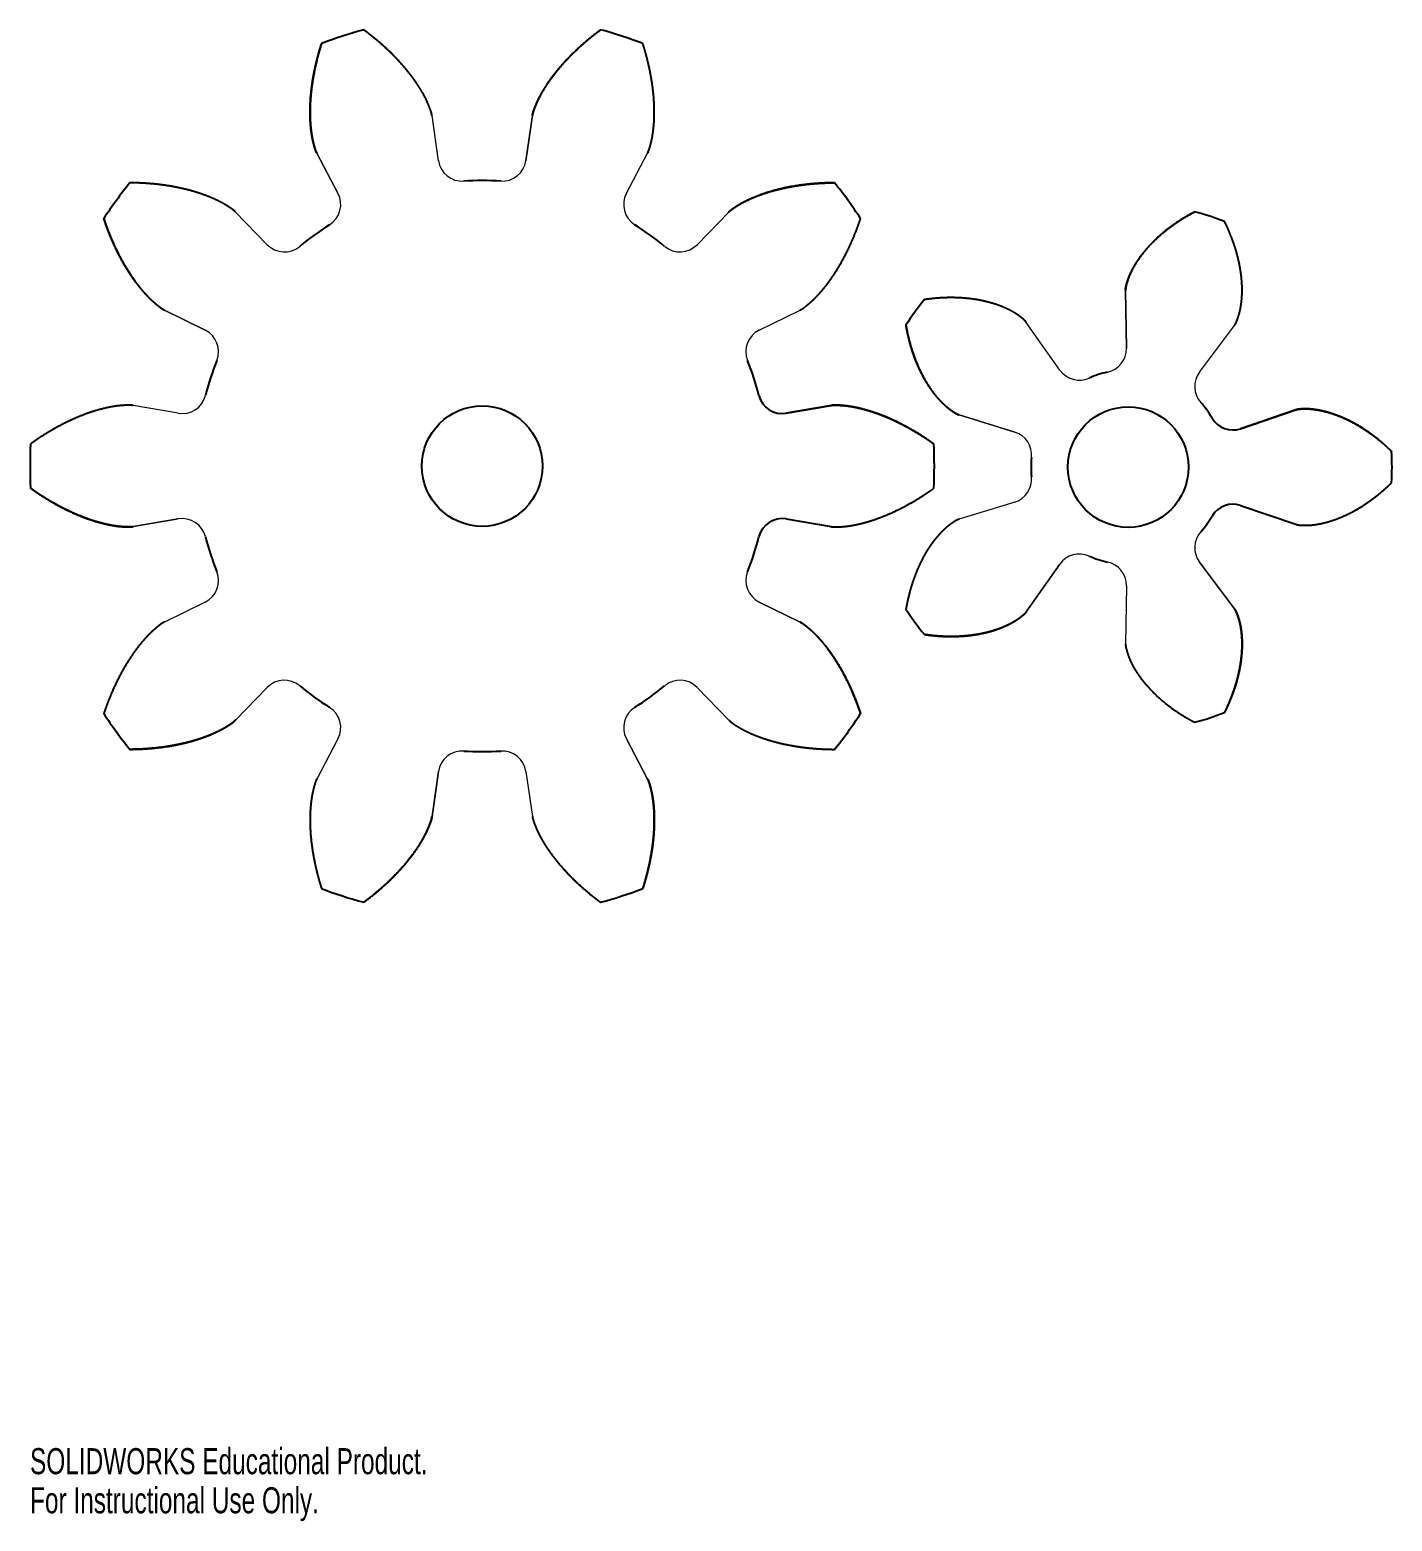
# Model space of a CAD drawing. Header units: millimetres. Extents: x 0 to 9.04, y 0 to 9.9.
import ezdxf

# ---------------------------------------------------------------- set-up
doc = ezdxf.new("R2010")
doc.units = ezdxf.units.MM
doc.layers.add('SLD-0', color=179, linetype='Continuous')
doc.styles.add('SLDTEXTSTYLE0', font='TXT', dxfattribs={"width": 0.7})

# ---------------------------------------------------------------- blocks, each defined once
blk = doc.blocks.new('SPURGEAR(10TEETH)')
at = {"layer": 'SLD-0', "lineweight": 18}
for p, q in [((-0.29, 2.0268), (-0.3329, 2.3255)), ((-0.29, 2.0268), (-0.3329, 2.3255)), ((0.3329, 2.3255), (0.29, 2.0268)), ((0.29, 2.0268), (0.3329, 2.3255)), ((-1.0976, 2.0771), (-0.9567, 1.8102)), ((-0.9567, 1.8102), (-1.0976, 2.0771)), ((0.9567, 1.8102), (1.0976, 2.0771)), ((0.9567, 1.8102), (1.0976, 2.0771)), ((-1.426, 1.4693), (-1.6362, 1.6857)), ((-1.426, 1.4693), (-1.6362, 1.6857)), ((1.6362, 1.6857), (1.426, 1.4693)), ((1.426, 1.4693), (1.6362, 1.6857)), ((-2.1088, 1.0352), (-1.838, 0.9021)), ((-1.838, 0.9021), (-2.1088, 1.0352)), ((1.838, 0.9021), (2.1088, 1.0352)), ((1.838, 0.9021), (2.1088, 1.0352)), ((-2.0172, 0.3505), (-2.3146, 0.402)), ((-2.0172, 0.3505), (-2.3146, 0.402)), ((-2.3146, -0.402), (-2.0172, -0.3505)), ((-2.0172, -0.3505), (-2.3146, -0.402)), ((-1.838, -0.9021), (-2.1088, -1.0352)), ((-1.838, -0.9021), (-2.1088, -1.0352)), ((2.1088, -1.0352), (1.838, -0.9021)), ((1.838, -0.9021), (2.1088, -1.0352)), ((-1.6362, -1.6857), (-1.426, -1.4693)), ((-1.426, -1.4693), (-1.6362, -1.6857)), ((1.426, -1.4693), (1.6362, -1.6857)), ((1.426, -1.4693), (1.6362, -1.6857)), ((-0.9567, -1.8102), (-1.0976, -2.0771)), ((-0.9567, -1.8102), (-1.0976, -2.0771)), ((1.0976, -2.0771), (0.9567, -1.8102)), ((0.9567, -1.8102), (1.0976, -2.0771)), ((-0.3329, -2.3255), (-0.29, -2.0268)), ((-0.29, -2.0268), (-0.3329, -2.3255)), ((0.29, -2.0268), (0.3329, -2.3255)), ((0.29, -2.0268), (0.3329, -2.3255))]:
    blk.add_line(p, q, dxfattribs=at)
at = {"layer": 'SLD-0'}
for p, q in [((2.0172, 0.3505), (2.3146, 0.402)), ((2.3146, 0.402), (2.0172, 0.3505)), ((2.0172, -0.3505), (2.3146, -0.402)), ((2.0172, -0.3505), (2.3146, -0.402))]:
    blk.add_line(p, q, dxfattribs=at)
blk.add_circle((0, 0), 0.4, dxfattribs=at)
blk.add_circle((0, 0), 0.4, dxfattribs=at)
for centre, radius, start, end in [((0, 0), 3, 105.19388, 110.80612), ((0, 0), 3, 105.19388, 110.80612), ((0, 0), 3, 69.19388, 74.80612), ((0, 0), 3, 69.19388, 74.80612), ((0, 0), 1.8949, 86.29051, 93.70949), ((0, 0), 1.8949, 86.29051, 93.70949), ((0, 0), 3, 141.19388, 146.80612), ((0, 0), 3, 141.19388, 146.80612), ((0, 0), 3, 33.19388, 38.80612), ((0, 0), 3, 33.19388, 38.80612), ((0, 0), 1.8949, 122.29051, 129.70949), ((0, 0), 1.8949, 122.29051, 129.70949), ((0, 0), 1.8949, 50.29051, 57.70949), ((0, 0), 1.8949, 50.29051, 57.70949), ((0, 0), 1.8949, 158.29051, 165.70949), ((0, 0), 1.8949, 158.29051, 165.70949), ((0, 0), 1.8949, 14.29051, 21.70949), ((0, 0), 1.8949, 14.29051, 21.70949), ((1.9901, 0.5069), 0.1587, 194.29051, 279.83274), ((1.9901, 0.5069), 0.1587, 194.29051, 279.83274), ((0, 0), 3, 177.19388, 182.80612), ((0, 0), 3, 177.19388, 182.80612), ((0, 0), 3, 357.19388, 2.80612), ((0, 0), 3, 357.19388, 2.80612), ((1.9901, -0.5069), 0.1587, 80.16726, 165.70949), ((1.9901, -0.5069), 0.1587, 80.16726, 165.70949), ((0, 0), 1.8949, 194.29051, 201.70949), ((0, 0), 1.8949, 194.29051, 201.70949), ((0, 0), 1.8949, 338.29051, 345.70949), ((0, 0), 1.8949, 338.29051, 345.70949), ((0, 0), 1.8949, 230.29051, 237.70949), ((0, 0), 1.8949, 230.29051, 237.70949), ((0, 0), 1.8949, 302.29051, 309.70949), ((0, 0), 1.8949, 302.29051, 309.70949), ((0, 0), 3, 213.19388, 218.80612), ((0, 0), 3, 213.19388, 218.80612), ((0, 0), 3, 321.19388, 326.80612), ((0, 0), 3, 321.19388, 326.80612), ((0, 0), 1.8949, 266.29051, 273.70949), ((0, 0), 1.8949, 266.29051, 273.70949), ((0, 0), 3, 249.19388, 254.80612), ((0, 0), 3, 249.19388, 254.80612), ((0, 0), 3, 285.19388, 290.80612), ((0, 0), 3, 285.19388, 290.80612)]:
    blk.add_arc(centre, radius, start, end, dxfattribs=at)
at = {"layer": 'SLD-0', "lineweight": 18}
for centre, radius, start, end in [((-0.1329, 2.0494), 0.1587, 188.16726, 273.70949), ((-0.1329, 2.0494), 0.1587, 188.16726, 273.70949), ((0.1329, 2.0494), 0.1587, 266.29051, 351.83274), ((0.1329, 2.0494), 0.1587, 266.29051, 351.83274), ((-1.0971, 1.7361), 0.1587, 302.29051, 27.83274), ((-1.0971, 1.7361), 0.1587, 302.29051, 27.83274), ((1.0971, 1.7361), 0.1587, 152.16726, 237.70949), ((1.0971, 1.7361), 0.1587, 152.16726, 237.70949), ((-1.3121, 1.5799), 0.1588, 224.16726, 309.70949), ((-1.3121, 1.5799), 0.1588, 224.16726, 309.70949), ((1.3121, 1.5799), 0.1587, 230.29051, 315.83274), ((1.3121, 1.5799), 0.1587, 230.29051, 315.83274), ((-1.908, 0.7597), 0.1587, 338.29051, 63.83274), ((-1.908, 0.7597), 0.1587, 338.29051, 63.83274), ((1.908, 0.7597), 0.1588, 116.16726, 201.70949), ((1.908, 0.7597), 0.1588, 116.16726, 201.70949), ((-1.9901, 0.5069), 0.1587, 260.16726, 345.70949), ((-1.9901, 0.5069), 0.1587, 260.16726, 345.70949), ((-1.9901, -0.5069), 0.1588, 14.29051, 99.83274), ((-1.9901, -0.5069), 0.1588, 14.29051, 99.83274), ((-1.908, -0.7597), 0.1588, 296.16726, 21.70949), ((-1.908, -0.7597), 0.1588, 296.16726, 21.70949), ((1.908, -0.7597), 0.1587, 158.29051, 243.83274), ((1.908, -0.7597), 0.1587, 158.29051, 243.83274), ((-1.3121, -1.5799), 0.1587, 50.29051, 135.83274), ((-1.3121, -1.5799), 0.1587, 50.29051, 135.83274), ((1.3121, -1.5799), 0.1587, 44.16726, 129.70949), ((1.3121, -1.5799), 0.1587, 44.16726, 129.70949), ((-1.0971, -1.7361), 0.1588, 332.16726, 57.70949), ((-1.0971, -1.7361), 0.1588, 332.16726, 57.70949), ((1.0971, -1.7361), 0.1588, 122.29051, 207.83274), ((1.0971, -1.7361), 0.1588, 122.29051, 207.83274), ((-0.1329, -2.0494), 0.1587, 86.29051, 171.83274), ((-0.1329, -2.0494), 0.1587, 86.29051, 171.83274), ((0.1329, -2.0494), 0.1587, 8.16726, 93.70949), ((0.1329, -2.0494), 0.1587, 8.16726, 93.70949)]:
    blk.add_arc(centre, radius, start, end, dxfattribs=at)
at = {"layer": 'SLD-0', "linetype": 'Continuous'}
for points, knots in [([(-0.3329, 2.3255), (-0.3343, 2.3353), (-0.3374, 2.3486), (-0.3441, 2.3672), (-0.3534, 2.3912), (-0.365, 2.4188), (-0.3773, 2.4441), (-0.3947, 2.4762), (-0.4142, 2.5096), (-0.4379, 2.5459), (-0.4682, 2.5882), (-0.5035, 2.6328), (-0.5411, 2.6764), (-0.584, 2.7219), (-0.6309, 2.7675), (-0.6803, 2.8117), (-0.7216, 2.8459), (-0.7536, 2.8708), (-0.7753, 2.8871), (-0.7863, 2.8951)], [0, 0, 0, 0, 0, 0, 0.071429, 0.1, 0.142857, 0.185714, 0.214286, 0.271429, 0.357143, 0.414286, 0.485714, 0.571429, 0.657143, 0.742857, 0.828571, 0.914286, 1, 1, 1, 1, 1, 1]), ([(-0.3329, 2.3255), (-0.3343, 2.3353), (-0.3374, 2.3486), (-0.3441, 2.3672), (-0.3534, 2.3912), (-0.365, 2.4188), (-0.3773, 2.4441), (-0.3947, 2.4762), (-0.4142, 2.5096), (-0.4379, 2.5459), (-0.4682, 2.5882), (-0.5035, 2.6328), (-0.5411, 2.6764), (-0.584, 2.7219), (-0.6309, 2.7675), (-0.6803, 2.8117), (-0.7216, 2.8459), (-0.7536, 2.8708), (-0.7753, 2.8871), (-0.7863, 2.8951)], [0, 0, 0, 0, 0, 0, 0.071429, 0.1, 0.142857, 0.185714, 0.214286, 0.271429, 0.357143, 0.414286, 0.485714, 0.571429, 0.657143, 0.742857, 0.828571, 0.914286, 1, 1, 1, 1, 1, 1]), ([(0.3329, 2.3255), (0.3343, 2.3353), (0.3374, 2.3486), (0.3441, 2.3672), (0.3534, 2.3912), (0.365, 2.4188), (0.3773, 2.4441), (0.3947, 2.4762), (0.4142, 2.5096), (0.4379, 2.5459), (0.4682, 2.5882), (0.5035, 2.6328), (0.5411, 2.6764), (0.584, 2.7219), (0.6309, 2.7675), (0.6803, 2.8117), (0.7216, 2.8459), (0.7536, 2.8708), (0.7753, 2.8871), (0.7863, 2.8951)], [0, 0, 0, 0, 0, 0, 0.071429, 0.1, 0.142857, 0.185714, 0.214286, 0.271429, 0.357143, 0.414286, 0.485714, 0.571429, 0.657143, 0.742857, 0.828571, 0.914286, 1, 1, 1, 1, 1, 1]), ([(0.7863, 2.8951), (0.7588, 2.875), (0.7196, 2.8447), (0.668, 2.8019), (0.6079, 2.7469), (0.5466, 2.6829), (0.5034, 2.6329), (0.467, 2.5865), (0.4392, 2.5475), (0.4176, 2.5148), (0.3977, 2.4815), (0.382, 2.453), (0.3682, 2.4261), (0.3572, 2.4005), (0.347, 2.3746), (0.34, 2.3561), (0.3356, 2.341), (0.3337, 2.3314), (0.3329, 2.3255)], [-1, -1, -1, -1, -1, -1, -0.785714, -0.685714, -0.571429, -0.471429, -0.414286, -0.342857, -0.285714, -0.242857, -0.2, -0.142857, -0.114286, -0.071429, -0.042857, 0, 0, 0, 0, 0, 0]), ([(-1.0976, 2.0771), (-1.1022, 2.0857), (-1.1075, 2.0984), (-1.113, 2.1174), (-1.1196, 2.1423), (-1.1264, 2.1714), (-1.1314, 2.1991), (-1.1362, 2.2353), (-1.14, 2.2738), (-1.1421, 2.3171), (-1.1425, 2.3691), (-1.1402, 2.426), (-1.1354, 2.4833), (-1.1274, 2.5453), (-1.1163, 2.6098), (-1.1023, 2.6746), (-1.089, 2.7265), (-1.0777, 2.7654), (-1.0698, 2.7914), (-1.0656, 2.8044)], [0, 0, 0, 0, 0, 0, 0.071429, 0.1, 0.142857, 0.185714, 0.214286, 0.271429, 0.357143, 0.414286, 0.485714, 0.571429, 0.657143, 0.742857, 0.828571, 0.914286, 1, 1, 1, 1, 1, 1]), ([(-1.0656, 2.8044), (-1.0759, 2.7719), (-1.0899, 2.7243), (-1.1065, 2.6594), (-1.1228, 2.5796), (-1.1347, 2.4918), (-1.1404, 2.4259), (-1.1425, 2.367), (-1.142, 2.3192), (-1.1403, 2.28), (-1.1368, 2.2413), (-1.1328, 2.2091), (-1.1281, 2.1792), (-1.122, 2.152), (-1.115, 2.1251), (-1.1098, 2.1059), (-1.1045, 2.0912), (-1.1004, 2.0823), (-1.0976, 2.0771)], [-1, -1, -1, -1, -1, -1, -0.785714, -0.685714, -0.571429, -0.471429, -0.414286, -0.342857, -0.285714, -0.242857, -0.2, -0.142857, -0.114286, -0.071429, -0.042857, 0, 0, 0, 0, 0, 0]), ([(1.0976, 2.0771), (1.1022, 2.0857), (1.1075, 2.0984), (1.113, 2.1174), (1.1196, 2.1423), (1.1264, 2.1714), (1.1314, 2.1991), (1.1362, 2.2353), (1.14, 2.2738), (1.1421, 2.3171), (1.1425, 2.3691), (1.1402, 2.426), (1.1354, 2.4833), (1.1274, 2.5453), (1.1163, 2.6098), (1.1023, 2.6746), (1.089, 2.7265), (1.0777, 2.7654), (1.0698, 2.7914), (1.0656, 2.8044)], [0, 0, 0, 0, 0, 0, 0.071429, 0.1, 0.142857, 0.185714, 0.214286, 0.271429, 0.357143, 0.414286, 0.485714, 0.571429, 0.657143, 0.742857, 0.828571, 0.914286, 1, 1, 1, 1, 1, 1]), ([(1.0976, 2.0771), (1.1022, 2.0857), (1.1075, 2.0984), (1.113, 2.1174), (1.1196, 2.1423), (1.1264, 2.1714), (1.1314, 2.1991), (1.1362, 2.2353), (1.14, 2.2738), (1.1421, 2.3171), (1.1425, 2.3691), (1.1402, 2.426), (1.1354, 2.4833), (1.1274, 2.5453), (1.1163, 2.6098), (1.1023, 2.6746), (1.089, 2.7265), (1.0777, 2.7654), (1.0698, 2.7914), (1.0656, 2.8044)], [0, 0, 0, 0, 0, 0, 0.071429, 0.1, 0.142857, 0.185714, 0.214286, 0.271429, 0.357143, 0.414286, 0.485714, 0.571429, 0.657143, 0.742857, 0.828571, 0.914286, 1, 1, 1, 1, 1, 1]), ([(-1.6362, 1.6857), (-1.6431, 1.6928), (-1.6534, 1.7018), (-1.6698, 1.7128), (-1.6915, 1.7268), (-1.717, 1.7423), (-1.7418, 1.7555), (-1.7748, 1.7713), (-1.8102, 1.7869), (-1.8507, 1.8022), (-1.9001, 1.8187), (-1.9549, 1.834), (-2.0109, 1.8472), (-2.0724, 1.8588), (-2.1371, 1.8682), (-2.2031, 1.8749), (-2.2565, 1.8782), (-2.297, 1.8796), (-2.3242, 1.88), (-2.3378, 1.8801)], [0, 0, 0, 0, 0, 0, 0.071429, 0.1, 0.142857, 0.185714, 0.214286, 0.271429, 0.357143, 0.414286, 0.485714, 0.571429, 0.657143, 0.742857, 0.828571, 0.914286, 1, 1, 1, 1, 1, 1]), ([(-1.6362, 1.6857), (-1.6431, 1.6928), (-1.6534, 1.7018), (-1.6698, 1.7128), (-1.6915, 1.7268), (-1.717, 1.7423), (-1.7418, 1.7555), (-1.7748, 1.7713), (-1.8102, 1.7869), (-1.8507, 1.8022), (-1.9001, 1.8187), (-1.9549, 1.834), (-2.0109, 1.8472), (-2.0724, 1.8588), (-2.1371, 1.8682), (-2.2031, 1.8749), (-2.2565, 1.8782), (-2.297, 1.8796), (-2.3242, 1.88), (-2.3378, 1.8801)], [0, 0, 0, 0, 0, 0, 0.071429, 0.1, 0.142857, 0.185714, 0.214286, 0.271429, 0.357143, 0.414286, 0.485714, 0.571429, 0.657143, 0.742857, 0.828571, 0.914286, 1, 1, 1, 1, 1, 1]), ([(1.6362, 1.6857), (1.6431, 1.6928), (1.6534, 1.7018), (1.6698, 1.7128), (1.6915, 1.7268), (1.717, 1.7423), (1.7418, 1.7555), (1.7748, 1.7713), (1.8102, 1.7869), (1.8507, 1.8022), (1.9001, 1.8187), (1.9549, 1.834), (2.0109, 1.8472), (2.0724, 1.8588), (2.1371, 1.8682), (2.2031, 1.8749), (2.2565, 1.8782), (2.297, 1.8796), (2.3242, 1.88), (2.3378, 1.8801)], [0, 0, 0, 0, 0, 0, 0.071429, 0.1, 0.142857, 0.185714, 0.214286, 0.271429, 0.357143, 0.414286, 0.485714, 0.571429, 0.657143, 0.742857, 0.828571, 0.914286, 1, 1, 1, 1, 1, 1]), ([(2.3378, 1.8801), (2.3038, 1.8799), (2.2542, 1.8784), (2.1873, 1.8742), (2.1064, 1.865), (2.0192, 1.8492), (1.9548, 1.8342), (1.8981, 1.818), (1.8528, 1.8028), (1.816, 1.789), (1.7803, 1.7738), (1.7509, 1.76), (1.7239, 1.7463), (1.6999, 1.732), (1.6765, 1.7171), (1.6599, 1.7063), (1.6475, 1.6966), (1.6403, 1.69), (1.6362, 1.6857)], [-1, -1, -1, -1, -1, -1, -0.785714, -0.685714, -0.571429, -0.471429, -0.414286, -0.342857, -0.285714, -0.242857, -0.2, -0.142857, -0.114286, -0.071429, -0.042857, 0, 0, 0, 0, 0, 0]), ([(-2.1088, 1.0352), (-2.1177, 1.0395), (-2.1294, 1.0466), (-2.145, 1.0588), (-2.165, 1.0751), (-2.1876, 1.0946), (-2.2079, 1.1141), (-2.233, 1.1405), (-2.2588, 1.1694), (-2.2859, 1.2032), (-2.3169, 1.2451), (-2.3484, 1.2925), (-2.3782, 1.3416), (-2.4082, 1.3965), (-2.4371, 1.4553), (-2.4639, 1.5159), (-2.4836, 1.5657), (-2.4974, 1.6038), (-2.5062, 1.6295), (-2.5105, 1.6424)], [0, 0, 0, 0, 0, 0, 0.071429, 0.1, 0.142857, 0.185714, 0.214286, 0.271429, 0.357143, 0.414286, 0.485714, 0.571429, 0.657143, 0.742857, 0.828571, 0.914286, 1, 1, 1, 1, 1, 1]), ([(-2.5105, 1.6424), (-2.4998, 1.6101), (-2.4831, 1.5634), (-2.4583, 1.5011), (-2.4246, 1.427), (-2.3826, 1.3489), (-2.3485, 1.2923), (-2.3156, 1.2434), (-2.2871, 1.205), (-2.2627, 1.1743), (-2.2371, 1.1451), (-2.2149, 1.1214), (-2.1936, 1.0999), (-2.1726, 1.0815), (-2.1511, 1.0638), (-2.1357, 1.0514), (-2.1227, 1.0426), (-2.1141, 1.0378), (-2.1088, 1.0352)], [-1, -1, -1, -1, -1, -1, -0.785714, -0.685714, -0.571429, -0.471429, -0.414286, -0.342857, -0.285714, -0.242857, -0.2, -0.142857, -0.114286, -0.071429, -0.042857, 0, 0, 0, 0, 0, 0]), ([(2.1088, 1.0352), (2.1177, 1.0395), (2.1294, 1.0466), (2.145, 1.0588), (2.165, 1.0751), (2.1876, 1.0946), (2.2079, 1.1141), (2.233, 1.1405), (2.2588, 1.1694), (2.2859, 1.2032), (2.3169, 1.2451), (2.3484, 1.2925), (2.3782, 1.3416), (2.4082, 1.3965), (2.4371, 1.4553), (2.4639, 1.5159), (2.4836, 1.5657), (2.4974, 1.6038), (2.5062, 1.6295), (2.5105, 1.6424)], [0, 0, 0, 0, 0, 0, 0.071429, 0.1, 0.142857, 0.185714, 0.214286, 0.271429, 0.357143, 0.414286, 0.485714, 0.571429, 0.657143, 0.742857, 0.828571, 0.914286, 1, 1, 1, 1, 1, 1]), ([(2.1088, 1.0352), (2.1177, 1.0395), (2.1294, 1.0466), (2.145, 1.0588), (2.165, 1.0751), (2.1876, 1.0946), (2.2079, 1.1141), (2.233, 1.1405), (2.2588, 1.1694), (2.2859, 1.2032), (2.3169, 1.2451), (2.3484, 1.2925), (2.3782, 1.3416), (2.4082, 1.3965), (2.4371, 1.4553), (2.4639, 1.5159), (2.4836, 1.5657), (2.4974, 1.6038), (2.5062, 1.6295), (2.5105, 1.6424)], [0, 0, 0, 0, 0, 0, 0.071429, 0.1, 0.142857, 0.185714, 0.214286, 0.271429, 0.357143, 0.414286, 0.485714, 0.571429, 0.657143, 0.742857, 0.828571, 0.914286, 1, 1, 1, 1, 1, 1]), ([(-2.3146, 0.402), (-2.3243, 0.4037), (-2.3379, 0.4049), (-2.3577, 0.4042), (-2.3834, 0.4028), (-2.4132, 0.4003), (-2.4411, 0.3964), (-2.4769, 0.3898), (-2.5148, 0.3816), (-2.5566, 0.3702), (-2.6062, 0.3545), (-2.6596, 0.3347), (-2.7126, 0.3125), (-2.7691, 0.2857), (-2.8271, 0.2552), (-2.8843, 0.2219), (-2.9296, 0.1931), (-2.9631, 0.1704), (-2.9853, 0.1548), (-2.9964, 0.1469)], [0, 0, 0, 0, 0, 0, 0.071429, 0.1, 0.142857, 0.185714, 0.214286, 0.271429, 0.357143, 0.414286, 0.485714, 0.571429, 0.657143, 0.742857, 0.828571, 0.914286, 1, 1, 1, 1, 1, 1]), ([(-2.3146, 0.402), (-2.3243, 0.4037), (-2.3379, 0.4049), (-2.3577, 0.4042), (-2.3834, 0.4028), (-2.4132, 0.4003), (-2.4411, 0.3964), (-2.4769, 0.3898), (-2.5148, 0.3816), (-2.5566, 0.3702), (-2.6062, 0.3545), (-2.6596, 0.3347), (-2.7126, 0.3125), (-2.7691, 0.2857), (-2.8271, 0.2552), (-2.8843, 0.2219), (-2.9296, 0.1931), (-2.9631, 0.1704), (-2.9853, 0.1548), (-2.9964, 0.1469)], [0, 0, 0, 0, 0, 0, 0.071429, 0.1, 0.142857, 0.185714, 0.214286, 0.271429, 0.357143, 0.414286, 0.485714, 0.571429, 0.657143, 0.742857, 0.828571, 0.914286, 1, 1, 1, 1, 1, 1]), ([(2.3146, 0.402), (2.3243, 0.4037), (2.3379, 0.4049), (2.3577, 0.4042), (2.3834, 0.4028), (2.4132, 0.4003), (2.4411, 0.3964), (2.4769, 0.3898), (2.5148, 0.3816), (2.5566, 0.3702), (2.6062, 0.3545), (2.6596, 0.3347), (2.7126, 0.3125), (2.7691, 0.2857), (2.8271, 0.2552), (2.8843, 0.2219), (2.9296, 0.1931), (2.9631, 0.1704), (2.9853, 0.1548), (2.9964, 0.1469)], [0, 0, 0, 0, 0, 0, 0.071429, 0.1, 0.142857, 0.185714, 0.214286, 0.271429, 0.357143, 0.414286, 0.485714, 0.571429, 0.657143, 0.742857, 0.828571, 0.914286, 1, 1, 1, 1, 1, 1]), ([(2.9964, 0.1469), (2.9687, 0.1667), (2.9278, 0.1947), (2.8712, 0.2305), (2.8003, 0.2707), (2.7205, 0.3092), (2.6596, 0.3349), (2.6042, 0.3551), (2.5586, 0.3695), (2.5208, 0.3799), (2.4829, 0.3886), (2.451, 0.3947), (2.4211, 0.3995), (2.3933, 0.4021), (2.3656, 0.4037), (2.3458, 0.4047), (2.3301, 0.4042), (2.3204, 0.403), (2.3146, 0.402)], [-1, -1, -1, -1, -1, -1, -0.785714, -0.685714, -0.571429, -0.471429, -0.414286, -0.342857, -0.285714, -0.242857, -0.2, -0.142857, -0.114286, -0.071429, -0.042857, 0, 0, 0, 0, 0, 0]), ([(-2.3146, -0.402), (-2.3243, -0.4037), (-2.3379, -0.4049), (-2.3577, -0.4042), (-2.3834, -0.4028), (-2.4132, -0.4003), (-2.4411, -0.3964), (-2.4769, -0.3898), (-2.5148, -0.3816), (-2.5566, -0.3702), (-2.6062, -0.3545), (-2.6596, -0.3347), (-2.7126, -0.3125), (-2.7691, -0.2857), (-2.8271, -0.2552), (-2.8843, -0.2219), (-2.9296, -0.1931), (-2.9631, -0.1704), (-2.9853, -0.1548), (-2.9964, -0.1469)], [0, 0, 0, 0, 0, 0, 0.071429, 0.1, 0.142857, 0.185714, 0.214286, 0.271429, 0.357143, 0.414286, 0.485714, 0.571429, 0.657143, 0.742857, 0.828571, 0.914286, 1, 1, 1, 1, 1, 1]), ([(-2.9964, -0.1469), (-2.9687, -0.1667), (-2.9278, -0.1947), (-2.8712, -0.2305), (-2.8003, -0.2707), (-2.7205, -0.3092), (-2.6596, -0.3349), (-2.6042, -0.3551), (-2.5586, -0.3695), (-2.5208, -0.3799), (-2.4829, -0.3886), (-2.451, -0.3947), (-2.4211, -0.3995), (-2.3933, -0.4021), (-2.3656, -0.4037), (-2.3458, -0.4047), (-2.3301, -0.4042), (-2.3204, -0.403), (-2.3146, -0.402)], [-1, -1, -1, -1, -1, -1, -0.785714, -0.685714, -0.571429, -0.471429, -0.414286, -0.342857, -0.285714, -0.242857, -0.2, -0.142857, -0.114286, -0.071429, -0.042857, 0, 0, 0, 0, 0, 0]), ([(2.3146, -0.402), (2.3243, -0.4037), (2.3379, -0.4049), (2.3577, -0.4042), (2.3834, -0.4028), (2.4132, -0.4003), (2.4411, -0.3964), (2.4769, -0.3898), (2.5148, -0.3816), (2.5566, -0.3702), (2.6062, -0.3545), (2.6596, -0.3347), (2.7126, -0.3125), (2.7691, -0.2857), (2.8271, -0.2552), (2.8843, -0.2219), (2.9296, -0.1931), (2.9631, -0.1704), (2.9853, -0.1548), (2.9964, -0.1469)], [0, 0, 0, 0, 0, 0, 0.071429, 0.1, 0.142857, 0.185714, 0.214286, 0.271429, 0.357143, 0.414286, 0.485714, 0.571429, 0.657143, 0.742857, 0.828571, 0.914286, 1, 1, 1, 1, 1, 1]), ([(2.3146, -0.402), (2.3243, -0.4037), (2.3379, -0.4049), (2.3577, -0.4042), (2.3834, -0.4028), (2.4132, -0.4003), (2.4411, -0.3964), (2.4769, -0.3898), (2.5148, -0.3816), (2.5566, -0.3702), (2.6062, -0.3545), (2.6596, -0.3347), (2.7126, -0.3125), (2.7691, -0.2857), (2.8271, -0.2552), (2.8843, -0.2219), (2.9296, -0.1931), (2.9631, -0.1704), (2.9853, -0.1548), (2.9964, -0.1469)], [0, 0, 0, 0, 0, 0, 0.071429, 0.1, 0.142857, 0.185714, 0.214286, 0.271429, 0.357143, 0.414286, 0.485714, 0.571429, 0.657143, 0.742857, 0.828571, 0.914286, 1, 1, 1, 1, 1, 1]), ([(-2.1088, -1.0352), (-2.1177, -1.0395), (-2.1294, -1.0466), (-2.145, -1.0588), (-2.165, -1.0751), (-2.1876, -1.0946), (-2.2079, -1.1141), (-2.233, -1.1405), (-2.2588, -1.1694), (-2.2859, -1.2032), (-2.3169, -1.2451), (-2.3484, -1.2925), (-2.3782, -1.3416), (-2.4082, -1.3965), (-2.4371, -1.4553), (-2.4639, -1.5159), (-2.4836, -1.5657), (-2.4974, -1.6038), (-2.5062, -1.6295), (-2.5105, -1.6424)], [0, 0, 0, 0, 0, 0, 0.071429, 0.1, 0.142857, 0.185714, 0.214286, 0.271429, 0.357143, 0.414286, 0.485714, 0.571429, 0.657143, 0.742857, 0.828571, 0.914286, 1, 1, 1, 1, 1, 1]), ([(-2.1088, -1.0352), (-2.1177, -1.0395), (-2.1294, -1.0466), (-2.145, -1.0588), (-2.165, -1.0751), (-2.1876, -1.0946), (-2.2079, -1.1141), (-2.233, -1.1405), (-2.2588, -1.1694), (-2.2859, -1.2032), (-2.3169, -1.2451), (-2.3484, -1.2925), (-2.3782, -1.3416), (-2.4082, -1.3965), (-2.4371, -1.4553), (-2.4639, -1.5159), (-2.4836, -1.5657), (-2.4974, -1.6038), (-2.5062, -1.6295), (-2.5105, -1.6424)], [0, 0, 0, 0, 0, 0, 0.071429, 0.1, 0.142857, 0.185714, 0.214286, 0.271429, 0.357143, 0.414286, 0.485714, 0.571429, 0.657143, 0.742857, 0.828571, 0.914286, 1, 1, 1, 1, 1, 1]), ([(2.1088, -1.0352), (2.1177, -1.0395), (2.1294, -1.0466), (2.145, -1.0588), (2.165, -1.0751), (2.1876, -1.0946), (2.2079, -1.1141), (2.233, -1.1405), (2.2588, -1.1694), (2.2859, -1.2032), (2.3169, -1.2451), (2.3484, -1.2925), (2.3782, -1.3416), (2.4082, -1.3965), (2.4371, -1.4553), (2.4639, -1.5159), (2.4836, -1.5657), (2.4974, -1.6038), (2.5062, -1.6295), (2.5105, -1.6424)], [0, 0, 0, 0, 0, 0, 0.071429, 0.1, 0.142857, 0.185714, 0.214286, 0.271429, 0.357143, 0.414286, 0.485714, 0.571429, 0.657143, 0.742857, 0.828571, 0.914286, 1, 1, 1, 1, 1, 1]), ([(2.5105, -1.6424), (2.4998, -1.6101), (2.4831, -1.5634), (2.4583, -1.5011), (2.4246, -1.427), (2.3826, -1.3489), (2.3485, -1.2923), (2.3156, -1.2434), (2.2871, -1.205), (2.2627, -1.1743), (2.2371, -1.1451), (2.2149, -1.1214), (2.1936, -1.0999), (2.1726, -1.0815), (2.1511, -1.0638), (2.1357, -1.0514), (2.1227, -1.0426), (2.1141, -1.0378), (2.1088, -1.0352)], [-1, -1, -1, -1, -1, -1, -0.785714, -0.685714, -0.571429, -0.471429, -0.414286, -0.342857, -0.285714, -0.242857, -0.2, -0.142857, -0.114286, -0.071429, -0.042857, 0, 0, 0, 0, 0, 0]), ([(-1.6362, -1.6857), (-1.6431, -1.6928), (-1.6534, -1.7018), (-1.6698, -1.7128), (-1.6915, -1.7268), (-1.717, -1.7423), (-1.7418, -1.7555), (-1.7748, -1.7713), (-1.8102, -1.7869), (-1.8507, -1.8022), (-1.9001, -1.8187), (-1.9549, -1.834), (-2.0109, -1.8472), (-2.0724, -1.8588), (-2.1371, -1.8682), (-2.2031, -1.8749), (-2.2565, -1.8782), (-2.297, -1.8796), (-2.3242, -1.88), (-2.3378, -1.8801)], [0, 0, 0, 0, 0, 0, 0.071429, 0.1, 0.142857, 0.185714, 0.214286, 0.271429, 0.357143, 0.414286, 0.485714, 0.571429, 0.657143, 0.742857, 0.828571, 0.914286, 1, 1, 1, 1, 1, 1]), ([(-2.3378, -1.8801), (-2.3038, -1.8799), (-2.2542, -1.8784), (-2.1873, -1.8742), (-2.1064, -1.865), (-2.0192, -1.8492), (-1.9548, -1.8342), (-1.8981, -1.818), (-1.8528, -1.8028), (-1.816, -1.789), (-1.7803, -1.7738), (-1.7509, -1.76), (-1.7239, -1.7463), (-1.6999, -1.732), (-1.6765, -1.7171), (-1.6599, -1.7063), (-1.6475, -1.6966), (-1.6403, -1.69), (-1.6362, -1.6857)], [-1, -1, -1, -1, -1, -1, -0.785714, -0.685714, -0.571429, -0.471429, -0.414286, -0.342857, -0.285714, -0.242857, -0.2, -0.142857, -0.114286, -0.071429, -0.042857, 0, 0, 0, 0, 0, 0]), ([(1.6362, -1.6857), (1.6431, -1.6928), (1.6534, -1.7018), (1.6698, -1.7128), (1.6915, -1.7268), (1.717, -1.7423), (1.7418, -1.7555), (1.7748, -1.7713), (1.8102, -1.7869), (1.8507, -1.8022), (1.9001, -1.8187), (1.9549, -1.834), (2.0109, -1.8472), (2.0724, -1.8588), (2.1371, -1.8682), (2.2031, -1.8749), (2.2565, -1.8782), (2.297, -1.8796), (2.3242, -1.88), (2.3378, -1.8801)], [0, 0, 0, 0, 0, 0, 0.071429, 0.1, 0.142857, 0.185714, 0.214286, 0.271429, 0.357143, 0.414286, 0.485714, 0.571429, 0.657143, 0.742857, 0.828571, 0.914286, 1, 1, 1, 1, 1, 1]), ([(1.6362, -1.6857), (1.6431, -1.6928), (1.6534, -1.7018), (1.6698, -1.7128), (1.6915, -1.7268), (1.717, -1.7423), (1.7418, -1.7555), (1.7748, -1.7713), (1.8102, -1.7869), (1.8507, -1.8022), (1.9001, -1.8187), (1.9549, -1.834), (2.0109, -1.8472), (2.0724, -1.8588), (2.1371, -1.8682), (2.2031, -1.8749), (2.2565, -1.8782), (2.297, -1.8796), (2.3242, -1.88), (2.3378, -1.8801)], [0, 0, 0, 0, 0, 0, 0.071429, 0.1, 0.142857, 0.185714, 0.214286, 0.271429, 0.357143, 0.414286, 0.485714, 0.571429, 0.657143, 0.742857, 0.828571, 0.914286, 1, 1, 1, 1, 1, 1]), ([(-1.0976, -2.0771), (-1.1022, -2.0857), (-1.1075, -2.0984), (-1.113, -2.1174), (-1.1196, -2.1423), (-1.1264, -2.1714), (-1.1314, -2.1991), (-1.1362, -2.2353), (-1.14, -2.2738), (-1.1421, -2.3171), (-1.1425, -2.3691), (-1.1402, -2.426), (-1.1354, -2.4833), (-1.1274, -2.5453), (-1.1163, -2.6098), (-1.1023, -2.6746), (-1.089, -2.7265), (-1.0777, -2.7654), (-1.0698, -2.7914), (-1.0656, -2.8044)], [0, 0, 0, 0, 0, 0, 0.071429, 0.1, 0.142857, 0.185714, 0.214286, 0.271429, 0.357143, 0.414286, 0.485714, 0.571429, 0.657143, 0.742857, 0.828571, 0.914286, 1, 1, 1, 1, 1, 1]), ([(-1.0976, -2.0771), (-1.1022, -2.0857), (-1.1075, -2.0984), (-1.113, -2.1174), (-1.1196, -2.1423), (-1.1264, -2.1714), (-1.1314, -2.1991), (-1.1362, -2.2353), (-1.14, -2.2738), (-1.1421, -2.3171), (-1.1425, -2.3691), (-1.1402, -2.426), (-1.1354, -2.4833), (-1.1274, -2.5453), (-1.1163, -2.6098), (-1.1023, -2.6746), (-1.089, -2.7265), (-1.0777, -2.7654), (-1.0698, -2.7914), (-1.0656, -2.8044)], [0, 0, 0, 0, 0, 0, 0.071429, 0.1, 0.142857, 0.185714, 0.214286, 0.271429, 0.357143, 0.414286, 0.485714, 0.571429, 0.657143, 0.742857, 0.828571, 0.914286, 1, 1, 1, 1, 1, 1]), ([(1.0976, -2.0771), (1.1022, -2.0857), (1.1075, -2.0984), (1.113, -2.1174), (1.1196, -2.1423), (1.1264, -2.1714), (1.1314, -2.1991), (1.1362, -2.2353), (1.14, -2.2738), (1.1421, -2.3171), (1.1425, -2.3691), (1.1402, -2.426), (1.1354, -2.4833), (1.1274, -2.5453), (1.1163, -2.6098), (1.1023, -2.6746), (1.089, -2.7265), (1.0777, -2.7654), (1.0698, -2.7914), (1.0656, -2.8044)], [0, 0, 0, 0, 0, 0, 0.071429, 0.1, 0.142857, 0.185714, 0.214286, 0.271429, 0.357143, 0.414286, 0.485714, 0.571429, 0.657143, 0.742857, 0.828571, 0.914286, 1, 1, 1, 1, 1, 1]), ([(1.0656, -2.8044), (1.0759, -2.7719), (1.0899, -2.7243), (1.1065, -2.6594), (1.1228, -2.5796), (1.1347, -2.4918), (1.1404, -2.4259), (1.1425, -2.367), (1.142, -2.3192), (1.1403, -2.28), (1.1368, -2.2413), (1.1328, -2.2091), (1.1281, -2.1792), (1.122, -2.152), (1.115, -2.1251), (1.1098, -2.1059), (1.1045, -2.0912), (1.1004, -2.0823), (1.0976, -2.0771)], [-1, -1, -1, -1, -1, -1, -0.785714, -0.685714, -0.571429, -0.471429, -0.414286, -0.342857, -0.285714, -0.242857, -0.2, -0.142857, -0.114286, -0.071429, -0.042857, 0, 0, 0, 0, 0, 0]), ([(-0.3329, -2.3255), (-0.3343, -2.3353), (-0.3374, -2.3486), (-0.3441, -2.3672), (-0.3534, -2.3912), (-0.365, -2.4188), (-0.3773, -2.4441), (-0.3947, -2.4762), (-0.4142, -2.5096), (-0.4379, -2.5459), (-0.4682, -2.5882), (-0.5035, -2.6328), (-0.5411, -2.6764), (-0.584, -2.7219), (-0.6309, -2.7675), (-0.6803, -2.8117), (-0.7216, -2.8459), (-0.7536, -2.8708), (-0.7753, -2.8871), (-0.7863, -2.8951)], [0, 0, 0, 0, 0, 0, 0.071429, 0.1, 0.142857, 0.185714, 0.214286, 0.271429, 0.357143, 0.414286, 0.485714, 0.571429, 0.657143, 0.742857, 0.828571, 0.914286, 1, 1, 1, 1, 1, 1]), ([(-0.7863, -2.8951), (-0.7588, -2.875), (-0.7196, -2.8447), (-0.668, -2.8019), (-0.6079, -2.7469), (-0.5466, -2.6829), (-0.5034, -2.6329), (-0.467, -2.5865), (-0.4392, -2.5475), (-0.4176, -2.5148), (-0.3977, -2.4815), (-0.382, -2.453), (-0.3682, -2.4261), (-0.3572, -2.4005), (-0.347, -2.3746), (-0.34, -2.3561), (-0.3356, -2.341), (-0.3337, -2.3314), (-0.3329, -2.3255)], [-1, -1, -1, -1, -1, -1, -0.785714, -0.685714, -0.571429, -0.471429, -0.414286, -0.342857, -0.285714, -0.242857, -0.2, -0.142857, -0.114286, -0.071429, -0.042857, 0, 0, 0, 0, 0, 0]), ([(0.3329, -2.3255), (0.3343, -2.3353), (0.3374, -2.3486), (0.3441, -2.3672), (0.3534, -2.3912), (0.365, -2.4188), (0.3773, -2.4441), (0.3947, -2.4762), (0.4142, -2.5096), (0.4379, -2.5459), (0.4682, -2.5882), (0.5035, -2.6328), (0.5411, -2.6764), (0.584, -2.7219), (0.6309, -2.7675), (0.6803, -2.8117), (0.7216, -2.8459), (0.7536, -2.8708), (0.7753, -2.8871), (0.7863, -2.8951)], [0, 0, 0, 0, 0, 0, 0.071429, 0.1, 0.142857, 0.185714, 0.214286, 0.271429, 0.357143, 0.414286, 0.485714, 0.571429, 0.657143, 0.742857, 0.828571, 0.914286, 1, 1, 1, 1, 1, 1]), ([(0.3329, -2.3255), (0.3343, -2.3353), (0.3374, -2.3486), (0.3441, -2.3672), (0.3534, -2.3912), (0.365, -2.4188), (0.3773, -2.4441), (0.3947, -2.4762), (0.4142, -2.5096), (0.4379, -2.5459), (0.4682, -2.5882), (0.5035, -2.6328), (0.5411, -2.6764), (0.584, -2.7219), (0.6309, -2.7675), (0.6803, -2.8117), (0.7216, -2.8459), (0.7536, -2.8708), (0.7753, -2.8871), (0.7863, -2.8951)], [0, 0, 0, 0, 0, 0, 0.071429, 0.1, 0.142857, 0.185714, 0.214286, 0.271429, 0.357143, 0.414286, 0.485714, 0.571429, 0.657143, 0.742857, 0.828571, 0.914286, 1, 1, 1, 1, 1, 1])]:
    blk.add_open_spline(points, degree=5, knots=knots, dxfattribs=at)
blk = doc.blocks.new('SPURGEAR(5TEETH)')
at = {"layer": 'SLD-0', "lineweight": 18}
for p, q in [((-0.0175, 1.1745), (-0.012, 0.7876)), ((-0.012, 0.7876), (-0.0175, 1.1745)), ((-0.4533, 0.6442), (-0.6762, 0.9605)), ((-0.4533, 0.6442), (-0.6762, 0.9605)), ((0.4726, 0.6302), (0.7045, 0.9399)), ((0.4726, 0.6302), (0.7045, 0.9399)), ((-1.1224, 0.3463), (-0.7528, 0.232)), ((-0.7528, 0.232), (-1.1224, 0.3463)), ((-0.7528, -0.232), (-1.1224, -0.3463)), ((-0.7528, -0.232), (-1.1224, -0.3463)), ((-0.6762, -0.9605), (-0.4533, -0.6442)), ((-0.4533, -0.6442), (-0.6762, -0.9605)), ((0.7045, -0.9399), (0.4726, -0.6302)), ((0.4726, -0.6302), (0.7045, -0.9399)), ((-0.012, -0.7876), (-0.0175, -1.1745)), ((-0.012, -0.7876), (-0.0175, -1.1745))]:
    blk.add_line(p, q, dxfattribs=at)
at = {"layer": 'SLD-0'}
for p, q in [((0.7454, 0.2548), (1.1116, 0.3796)), ((1.1116, 0.3796), (0.7454, 0.2548)), ((0.7454, -0.2548), (1.1116, -0.3796)), ((0.7454, -0.2548), (1.1116, -0.3796))]:
    blk.add_line(p, q, dxfattribs=at)
blk.add_circle((0, 0), 0.4, dxfattribs=at)
blk.add_circle((0, 0), 0.4, dxfattribs=at)
for centre, radius, start, end in [((0, 0), 1.75, 68.58266, 75.41734), ((0, 0), 1.75, 68.58266, 75.41734), ((0, 0), 1.75, 140.58266, 147.41734), ((0, 0), 1.75, 140.58266, 147.41734), ((0, 0), 0.6449, 102.26281, 113.73719), ((0, 0), 0.6449, 102.26281, 113.73719), ((0, 0), 0.6449, 30.26281, 41.73719), ((0, 0), 0.6449, 30.26281, 41.73719), ((0.6941, 0.405), 0.1588, 210.26281, 288.82093), ((0.6941, 0.405), 0.1588, 210.26281, 288.82093), ((0, 0), 1.75, 356.58266, 3.41734), ((0, 0), 1.75, 356.58266, 3.41734), ((0, 0), 0.6449, 174.26281, 185.73719), ((0, 0), 0.6449, 174.26281, 185.73719), ((0.6941, -0.405), 0.1588, 71.17907, 149.73719), ((0.6941, -0.405), 0.1588, 71.17907, 149.73719), ((0, 0), 0.6449, 318.26281, 329.73719), ((0, 0), 0.6449, 318.26281, 329.73719), ((0, 0), 0.6449, 246.26281, 257.73719), ((0, 0), 0.6449, 246.26281, 257.73719), ((0, 0), 1.75, 212.58266, 219.41734), ((0, 0), 1.75, 212.58266, 219.41734), ((0, 0), 1.75, 284.58266, 291.41734), ((0, 0), 1.75, 284.58266, 291.41734)]:
    blk.add_arc(centre, radius, start, end, dxfattribs=at)
at = {"layer": 'SLD-0', "lineweight": 18}
for centre, radius, start, end in [((-0.1707, 0.7853), 0.1588, 282.26281, 0.82093), ((-0.1707, 0.7853), 0.1588, 282.26281, 0.82093), ((-0.3235, 0.7357), 0.1588, 215.17907, 293.73719), ((-0.3235, 0.7357), 0.1588, 215.17907, 293.73719), ((0.5997, 0.535), 0.1588, 143.17907, 221.73719), ((0.5997, 0.535), 0.1588, 143.17907, 221.73719), ((-0.7996, 0.0803), 0.1588, 354.26281, 72.82093), ((-0.7996, 0.0803), 0.1588, 354.26281, 72.82093), ((-0.7996, -0.0803), 0.1587, 287.17907, 5.73719), ((-0.7996, -0.0803), 0.1587, 287.17907, 5.73719), ((0.5997, -0.535), 0.1587, 138.26281, 216.82093), ((0.5997, -0.535), 0.1587, 138.26281, 216.82093), ((-0.3235, -0.7357), 0.1588, 66.26281, 144.82093), ((-0.3235, -0.7357), 0.1588, 66.26281, 144.82093), ((-0.1707, -0.7853), 0.1588, 359.17907, 77.73719), ((-0.1707, -0.7853), 0.1588, 359.17907, 77.73719)]:
    blk.add_arc(centre, radius, start, end, dxfattribs=at)
at = {"layer": 'SLD-0', "linetype": 'Continuous'}
for points, knots in [([(-0.0175, 1.1745), (-0.0176, 1.1817), (-0.0169, 1.1906), (-0.0137, 1.2066), (-0.0078, 1.2259), (-0.0002, 1.2504), (0.0098, 1.2765), (0.0248, 1.3073), (0.0411, 1.3376), (0.0609, 1.369), (0.0838, 1.4014), (0.1085, 1.433), (0.1379, 1.4669), (0.1708, 1.5012), (0.2108, 1.5386), (0.2552, 1.5755), (0.3025, 1.6105), (0.3484, 1.6412), (0.3868, 1.6643), (0.4145, 1.6798), (0.4325, 1.6894), (0.4406, 1.6936)], [0, 0, 0, 0, 0, 0, 0.057143, 0.071429, 0.128571, 0.157143, 0.2, 0.271429, 0.328571, 0.385714, 0.428571, 0.485714, 0.557143, 0.642857, 0.714286, 0.8, 0.871429, 0.942857, 1, 1, 1, 1, 1, 1]), ([(0.4406, 1.6936), (0.4123, 1.6788), (0.3749, 1.6578), (0.3274, 1.6283), (0.2665, 1.5853), (0.2058, 1.5345), (0.1632, 1.494), (0.1254, 1.4533), (0.0921, 1.4126), (0.0663, 1.3772), (0.0419, 1.3394), (0.0248, 1.3073), (0.009, 1.2748), (-0.0007, 1.2487), (-0.0084, 1.2241), (-0.0137, 1.2066), (-0.0169, 1.1906), (-0.0176, 1.1817), (-0.0175, 1.1745)], [-1, -1, -1, -1, -1, -1, -0.8, -0.728571, -0.642857, -0.514286, -0.471429, -0.4, -0.342857, -0.271429, -0.2, -0.142857, -0.128571, -0.071429, -0.057143, 0, 0, 0, 0, 0, 0]), ([(0.7045, 0.9399), (0.7088, 0.9457), (0.7135, 0.9533), (0.7203, 0.9681), (0.7269, 0.9872), (0.7351, 1.0115), (0.7424, 1.0385), (0.7483, 1.0722), (0.753, 1.1063), (0.7554, 1.1434), (0.7559, 1.183), (0.7545, 1.2231), (0.7507, 1.2678), (0.7442, 1.3149), (0.7338, 1.3686), (0.7196, 1.4246), (0.702, 1.4807), (0.6828, 1.5325), (0.6653, 1.5738), (0.652, 1.6026), (0.6431, 1.621), (0.639, 1.6292)], [0, 0, 0, 0, 0, 0, 0.057143, 0.071429, 0.128571, 0.157143, 0.2, 0.271429, 0.328571, 0.385714, 0.428571, 0.485714, 0.557143, 0.642857, 0.714286, 0.8, 0.871429, 0.942857, 1, 1, 1, 1, 1, 1]), ([(0.7045, 0.9399), (0.7088, 0.9457), (0.7135, 0.9533), (0.7203, 0.9681), (0.7269, 0.9872), (0.7351, 1.0115), (0.7424, 1.0385), (0.7483, 1.0722), (0.753, 1.1063), (0.7554, 1.1434), (0.7559, 1.183), (0.7545, 1.2231), (0.7507, 1.2678), (0.7442, 1.3149), (0.7338, 1.3686), (0.7196, 1.4246), (0.702, 1.4807), (0.6828, 1.5325), (0.6653, 1.5738), (0.652, 1.6026), (0.6431, 1.621), (0.639, 1.6292)], [0, 0, 0, 0, 0, 0, 0.057143, 0.071429, 0.128571, 0.157143, 0.2, 0.271429, 0.328571, 0.385714, 0.428571, 0.485714, 0.557143, 0.642857, 0.714286, 0.8, 0.871429, 0.942857, 1, 1, 1, 1, 1, 1]), ([(-0.6762, 0.9605), (-0.6803, 0.9664), (-0.6862, 0.9732), (-0.6981, 0.9842), (-0.7142, 0.9964), (-0.7348, 1.0117), (-0.7582, 1.027), (-0.7885, 1.043), (-0.8195, 1.058), (-0.854, 1.0718), (-0.8915, 1.0845), (-0.9301, 1.0956), (-0.9738, 1.1057), (-1.0206, 1.1142), (-1.0749, 1.1208), (-1.1326, 1.1246), (-1.1913, 1.1252), (-1.2465, 1.123), (-1.2912, 1.1191), (-1.3226, 1.1153), (-1.3429, 1.1125), (-1.3519, 1.1112)], [0, 0, 0, 0, 0, 0, 0.057143, 0.071429, 0.128571, 0.157143, 0.2, 0.271429, 0.328571, 0.385714, 0.428571, 0.485714, 0.557143, 0.642857, 0.714286, 0.8, 0.871429, 0.942857, 1, 1, 1, 1, 1, 1]), ([(-0.6762, 0.9605), (-0.6803, 0.9664), (-0.6862, 0.9732), (-0.6981, 0.9842), (-0.7142, 0.9964), (-0.7348, 1.0117), (-0.7582, 1.027), (-0.7885, 1.043), (-0.8195, 1.058), (-0.854, 1.0718), (-0.8915, 1.0845), (-0.9301, 1.0956), (-0.9738, 1.1057), (-1.0206, 1.1142), (-1.0749, 1.1208), (-1.1326, 1.1246), (-1.1913, 1.1252), (-1.2465, 1.123), (-1.2912, 1.1191), (-1.3226, 1.1153), (-1.3429, 1.1125), (-1.3519, 1.1112)], [0, 0, 0, 0, 0, 0, 0.057143, 0.071429, 0.128571, 0.157143, 0.2, 0.271429, 0.328571, 0.385714, 0.428571, 0.485714, 0.557143, 0.642857, 0.714286, 0.8, 0.871429, 0.942857, 1, 1, 1, 1, 1, 1]), ([(-1.1224, 0.3463), (-1.1293, 0.3484), (-1.1376, 0.3519), (-1.1517, 0.3598), (-1.1683, 0.3714), (-1.1893, 0.3862), (-1.211, 0.4038), (-1.2356, 0.4276), (-1.2595, 0.4524), (-1.2832, 0.481), (-1.3069, 0.5127), (-1.3293, 0.546), (-1.3525, 0.5844), (-1.375, 0.6263), (-1.3981, 0.6759), (-1.4195, 0.7296), (-1.4382, 0.7853), (-1.4532, 0.8385), (-1.4633, 0.8822), (-1.4695, 0.9132), (-1.4731, 0.9334), (-1.4746, 0.9424)], [0, 0, 0, 0, 0, 0, 0.057143, 0.071429, 0.128571, 0.157143, 0.2, 0.271429, 0.328571, 0.385714, 0.428571, 0.485714, 0.557143, 0.642857, 0.714286, 0.8, 0.871429, 0.942857, 1, 1, 1, 1, 1, 1]), ([(-1.4746, 0.9424), (-1.4693, 0.9109), (-1.4608, 0.8688), (-1.4475, 0.8146), (-1.4254, 0.7433), (-1.3957, 0.6699), (-1.3705, 0.6169), (-1.3434, 0.5683), (-1.315, 0.5241), (-1.2894, 0.4886), (-1.2609, 0.4537), (-1.2356, 0.4275), (-1.2096, 0.4025), (-1.1878, 0.3852), (-1.1668, 0.3703), (-1.1517, 0.3598), (-1.1376, 0.3519), (-1.1293, 0.3484), (-1.1224, 0.3463)], [-1, -1, -1, -1, -1, -1, -0.8, -0.728571, -0.642857, -0.514286, -0.471429, -0.4, -0.342857, -0.271429, -0.2, -0.142857, -0.128571, -0.071429, -0.057143, 0, 0, 0, 0, 0, 0]), ([(1.1116, 0.3796), (1.1184, 0.3819), (1.1271, 0.384), (1.1433, 0.3859), (1.1635, 0.3863), (1.1892, 0.3866), (1.217, 0.3852), (1.2509, 0.3804), (1.2849, 0.3743), (1.3208, 0.3651), (1.3587, 0.3534), (1.3964, 0.3396), (1.4377, 0.3222), (1.4805, 0.3015), (1.5284, 0.2749), (1.5773, 0.2441), (1.6252, 0.21), (1.6685, 0.1758), (1.7024, 0.1464), (1.7256, 0.1249), (1.7404, 0.1107), (1.7469, 0.1043)], [0, 0, 0, 0, 0, 0, 0.057143, 0.071429, 0.128571, 0.157143, 0.2, 0.271429, 0.328571, 0.385714, 0.428571, 0.485714, 0.557143, 0.642857, 0.714286, 0.8, 0.871429, 0.942857, 1, 1, 1, 1, 1, 1]), ([(1.7469, 0.1043), (1.7241, 0.1267), (1.6925, 0.1558), (1.6498, 0.1918), (1.5901, 0.2365), (1.523, 0.2784), (1.4713, 0.3065), (1.4209, 0.3299), (1.3719, 0.349), (1.3303, 0.3626), (1.2867, 0.374), (1.2509, 0.3804), (1.2152, 0.3854), (1.1873, 0.3866), (1.1616, 0.3862), (1.1433, 0.3859), (1.1271, 0.384), (1.1184, 0.3819), (1.1116, 0.3796)], [-1, -1, -1, -1, -1, -1, -0.8, -0.728571, -0.642857, -0.514286, -0.471429, -0.4, -0.342857, -0.271429, -0.2, -0.142857, -0.128571, -0.071429, -0.057143, 0, 0, 0, 0, 0, 0]), ([(1.1116, -0.3796), (1.1184, -0.3819), (1.1271, -0.384), (1.1433, -0.3859), (1.1635, -0.3863), (1.1892, -0.3866), (1.217, -0.3852), (1.2509, -0.3804), (1.2849, -0.3743), (1.3208, -0.3651), (1.3587, -0.3534), (1.3964, -0.3396), (1.4377, -0.3222), (1.4805, -0.3015), (1.5284, -0.2749), (1.5773, -0.2441), (1.6252, -0.21), (1.6685, -0.1758), (1.7024, -0.1464), (1.7256, -0.1249), (1.7404, -0.1107), (1.7469, -0.1043)], [0, 0, 0, 0, 0, 0, 0.057143, 0.071429, 0.128571, 0.157143, 0.2, 0.271429, 0.328571, 0.385714, 0.428571, 0.485714, 0.557143, 0.642857, 0.714286, 0.8, 0.871429, 0.942857, 1, 1, 1, 1, 1, 1]), ([(1.1116, -0.3796), (1.1184, -0.3819), (1.1271, -0.384), (1.1433, -0.3859), (1.1635, -0.3863), (1.1892, -0.3866), (1.217, -0.3852), (1.2509, -0.3804), (1.2849, -0.3743), (1.3208, -0.3651), (1.3587, -0.3534), (1.3964, -0.3396), (1.4377, -0.3222), (1.4805, -0.3015), (1.5284, -0.2749), (1.5773, -0.2441), (1.6252, -0.21), (1.6685, -0.1758), (1.7024, -0.1464), (1.7256, -0.1249), (1.7404, -0.1107), (1.7469, -0.1043)], [0, 0, 0, 0, 0, 0, 0.057143, 0.071429, 0.128571, 0.157143, 0.2, 0.271429, 0.328571, 0.385714, 0.428571, 0.485714, 0.557143, 0.642857, 0.714286, 0.8, 0.871429, 0.942857, 1, 1, 1, 1, 1, 1]), ([(-1.1224, -0.3463), (-1.1293, -0.3484), (-1.1376, -0.3519), (-1.1517, -0.3598), (-1.1683, -0.3714), (-1.1893, -0.3862), (-1.211, -0.4038), (-1.2356, -0.4276), (-1.2595, -0.4524), (-1.2832, -0.481), (-1.3069, -0.5127), (-1.3293, -0.546), (-1.3525, -0.5844), (-1.375, -0.6263), (-1.3981, -0.6759), (-1.4195, -0.7296), (-1.4382, -0.7853), (-1.4532, -0.8385), (-1.4633, -0.8822), (-1.4695, -0.9132), (-1.4731, -0.9334), (-1.4746, -0.9424)], [0, 0, 0, 0, 0, 0, 0.057143, 0.071429, 0.128571, 0.157143, 0.2, 0.271429, 0.328571, 0.385714, 0.428571, 0.485714, 0.557143, 0.642857, 0.714286, 0.8, 0.871429, 0.942857, 1, 1, 1, 1, 1, 1]), ([(-1.1224, -0.3463), (-1.1293, -0.3484), (-1.1376, -0.3519), (-1.1517, -0.3598), (-1.1683, -0.3714), (-1.1893, -0.3862), (-1.211, -0.4038), (-1.2356, -0.4276), (-1.2595, -0.4524), (-1.2832, -0.481), (-1.3069, -0.5127), (-1.3293, -0.546), (-1.3525, -0.5844), (-1.375, -0.6263), (-1.3981, -0.6759), (-1.4195, -0.7296), (-1.4382, -0.7853), (-1.4532, -0.8385), (-1.4633, -0.8822), (-1.4695, -0.9132), (-1.4731, -0.9334), (-1.4746, -0.9424)], [0, 0, 0, 0, 0, 0, 0.057143, 0.071429, 0.128571, 0.157143, 0.2, 0.271429, 0.328571, 0.385714, 0.428571, 0.485714, 0.557143, 0.642857, 0.714286, 0.8, 0.871429, 0.942857, 1, 1, 1, 1, 1, 1]), ([(-0.6762, -0.9605), (-0.6803, -0.9664), (-0.6862, -0.9732), (-0.6981, -0.9842), (-0.7142, -0.9964), (-0.7348, -1.0117), (-0.7582, -1.027), (-0.7885, -1.043), (-0.8195, -1.058), (-0.854, -1.0718), (-0.8915, -1.0845), (-0.9301, -1.0956), (-0.9738, -1.1057), (-1.0206, -1.1142), (-1.0749, -1.1208), (-1.1326, -1.1246), (-1.1913, -1.1252), (-1.2465, -1.123), (-1.2912, -1.1191), (-1.3226, -1.1153), (-1.3429, -1.1125), (-1.3519, -1.1112)], [0, 0, 0, 0, 0, 0, 0.057143, 0.071429, 0.128571, 0.157143, 0.2, 0.271429, 0.328571, 0.385714, 0.428571, 0.485714, 0.557143, 0.642857, 0.714286, 0.8, 0.871429, 0.942857, 1, 1, 1, 1, 1, 1]), ([(-1.3519, -1.1112), (-1.3203, -1.1159), (-1.2777, -1.1208), (-1.222, -1.1249), (-1.1474, -1.126), (-1.0685, -1.1204), (-1.0102, -1.1128), (-0.9556, -1.102), (-0.9048, -1.0887), (-0.8631, -1.0753), (-0.8211, -1.0589), (-0.7884, -1.043), (-0.7566, -1.026), (-0.7334, -1.0106), (-0.7128, -0.9952), (-0.6981, -0.9842), (-0.6862, -0.9732), (-0.6803, -0.9664), (-0.6762, -0.9605)], [-1, -1, -1, -1, -1, -1, -0.8, -0.728571, -0.642857, -0.514286, -0.471429, -0.4, -0.342857, -0.271429, -0.2, -0.142857, -0.128571, -0.071429, -0.057143, 0, 0, 0, 0, 0, 0]), ([(0.7045, -0.9399), (0.7088, -0.9457), (0.7135, -0.9533), (0.7203, -0.9681), (0.7269, -0.9872), (0.7351, -1.0115), (0.7424, -1.0385), (0.7483, -1.0722), (0.753, -1.1063), (0.7554, -1.1434), (0.7559, -1.183), (0.7545, -1.2231), (0.7507, -1.2678), (0.7442, -1.3149), (0.7338, -1.3686), (0.7196, -1.4246), (0.702, -1.4807), (0.6828, -1.5325), (0.6653, -1.5738), (0.652, -1.6026), (0.6431, -1.621), (0.639, -1.6292)], [0, 0, 0, 0, 0, 0, 0.057143, 0.071429, 0.128571, 0.157143, 0.2, 0.271429, 0.328571, 0.385714, 0.428571, 0.485714, 0.557143, 0.642857, 0.714286, 0.8, 0.871429, 0.942857, 1, 1, 1, 1, 1, 1]), ([(0.639, -1.6292), (0.6532, -1.6005), (0.6711, -1.5615), (0.6922, -1.5098), (0.7163, -1.4392), (0.7354, -1.3624), (0.7461, -1.3046), (0.7528, -1.2494), (0.7558, -1.1969), (0.7559, -1.1532), (0.7534, -1.1082), (0.7484, -1.0722), (0.742, -1.0366), (0.7345, -1.0098), (0.7263, -0.9854), (0.7203, -0.9681), (0.7135, -0.9533), (0.7088, -0.9457), (0.7045, -0.9399)], [-1, -1, -1, -1, -1, -1, -0.8, -0.728571, -0.642857, -0.514286, -0.471429, -0.4, -0.342857, -0.271429, -0.2, -0.142857, -0.128571, -0.071429, -0.057143, 0, 0, 0, 0, 0, 0]), ([(-0.0175, -1.1745), (-0.0176, -1.1817), (-0.0169, -1.1906), (-0.0137, -1.2066), (-0.0078, -1.2259), (-0.0002, -1.2504), (0.0098, -1.2765), (0.0248, -1.3073), (0.0411, -1.3376), (0.0609, -1.369), (0.0838, -1.4014), (0.1085, -1.433), (0.1379, -1.4669), (0.1708, -1.5012), (0.2108, -1.5386), (0.2552, -1.5755), (0.3025, -1.6105), (0.3484, -1.6412), (0.3868, -1.6643), (0.4145, -1.6798), (0.4325, -1.6894), (0.4406, -1.6936)], [0, 0, 0, 0, 0, 0, 0.057143, 0.071429, 0.128571, 0.157143, 0.2, 0.271429, 0.328571, 0.385714, 0.428571, 0.485714, 0.557143, 0.642857, 0.714286, 0.8, 0.871429, 0.942857, 1, 1, 1, 1, 1, 1]), ([(-0.0175, -1.1745), (-0.0176, -1.1817), (-0.0169, -1.1906), (-0.0137, -1.2066), (-0.0078, -1.2259), (-0.0002, -1.2504), (0.0098, -1.2765), (0.0248, -1.3073), (0.0411, -1.3376), (0.0609, -1.369), (0.0838, -1.4014), (0.1085, -1.433), (0.1379, -1.4669), (0.1708, -1.5012), (0.2108, -1.5386), (0.2552, -1.5755), (0.3025, -1.6105), (0.3484, -1.6412), (0.3868, -1.6643), (0.4145, -1.6798), (0.4325, -1.6894), (0.4406, -1.6936)], [0, 0, 0, 0, 0, 0, 0.057143, 0.071429, 0.128571, 0.157143, 0.2, 0.271429, 0.328571, 0.385714, 0.428571, 0.485714, 0.557143, 0.642857, 0.714286, 0.8, 0.871429, 0.942857, 1, 1, 1, 1, 1, 1])]:
    blk.add_open_spline(points, degree=5, knots=knots, dxfattribs=at)

msp = doc.modelspace()

# ---------------------------------------------------------------- block references
at = {"color": 7, "linetype": 'Continuous'}
for name, p in [('SPURGEAR(10TEETH)', (3, 7)), ('SPURGEAR(5TEETH)', (7.2863, 6.9933))]:
    msp.add_blockref(name, p, dxfattribs=at)

# ---------------------------------------------------------------- texts
at = {"color": 7, "linetype": 'Continuous', "char_height": 0.173, "attachment_point": 1, "style": 'SLDTEXTSTYLE0'}
for s, insert in [('SOLIDWORKS Educational Product.', (0, 0.4825)), ('For Instructional Use Only.', (0, 0.223))]:
    msp.add_mtext(s, dxfattribs=dict(at, insert=insert))

doc.saveas('drawing.dxf')
